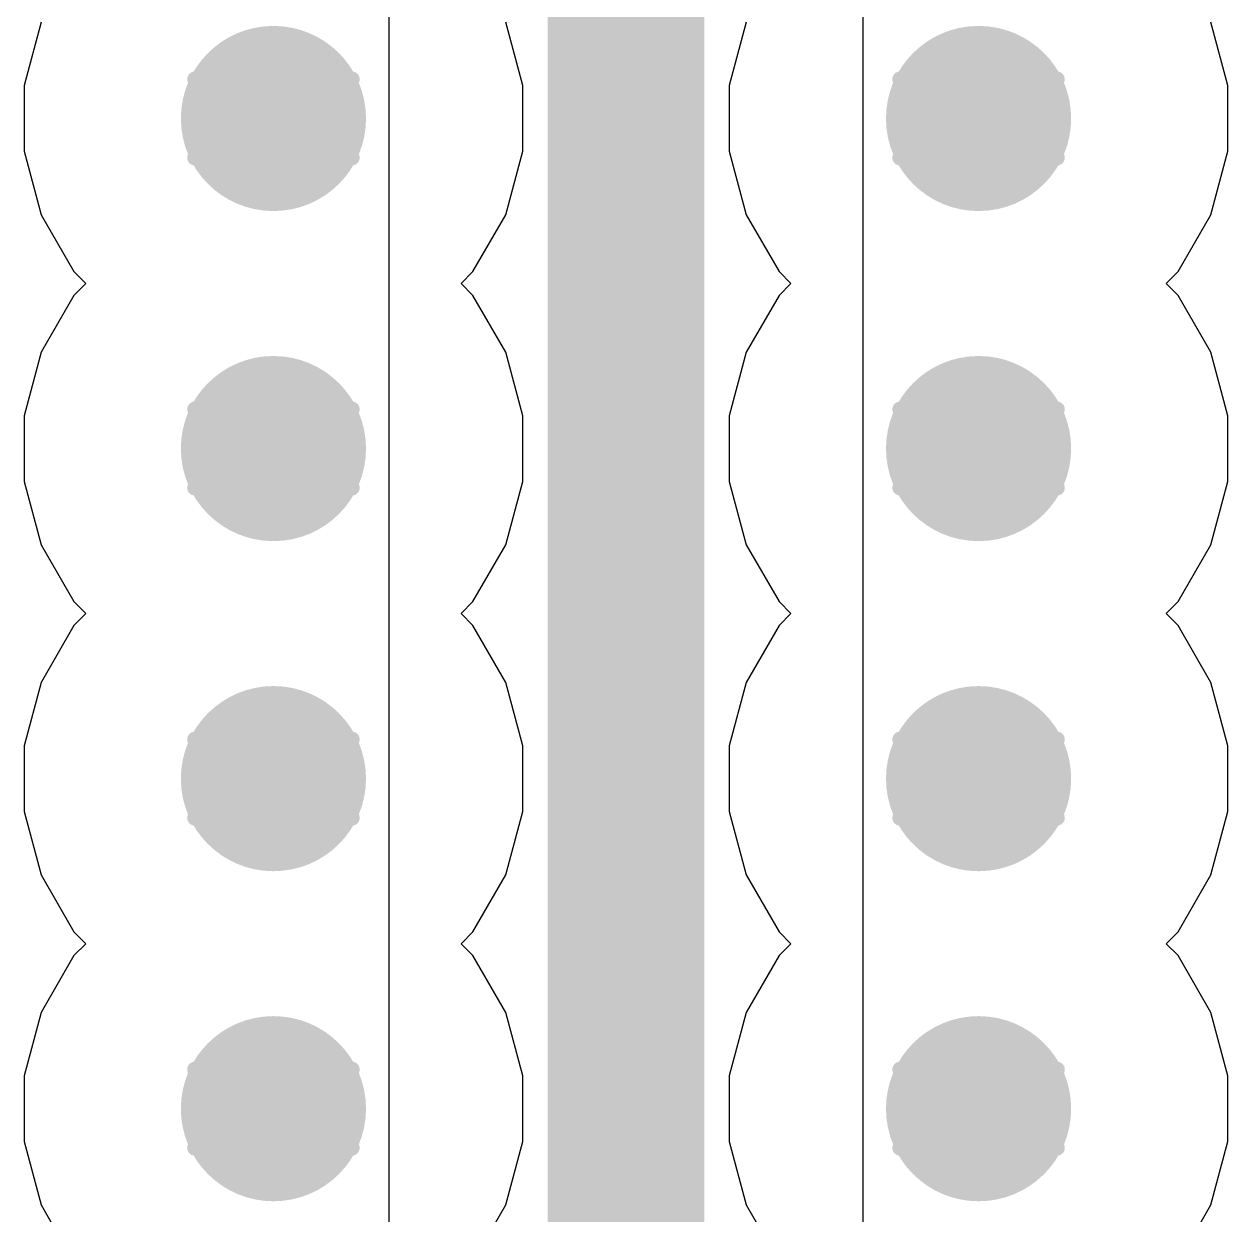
# Model space of a CAD drawing. Header units: inches. Extents: x -3 to 5437, y -3 to 5435.
# Drawn here: x 42.776 to 46.676, y 97.975 to 101.834 of the extents above; entities that cross this region are included whole.
import ezdxf

# ---------------------------------------------------------------- set-up
doc = ezdxf.new("R2010")
doc.units = ezdxf.units.IN
for name, color, linetype in [('Bottom Layer', 5, 'Continuous'), ('Drill Drawing', 1, 'Continuous'), ('GND', 16, 'Continuous'), ('PWR', 76, 'Continuous'), ('Top Layer', 1, 'Continuous'), ('Via Holes', 16, 'Continuous')]:
    doc.layers.add(name, color=color, linetype=linetype)

msp = doc.modelspace()

# ---------------------------------------------------------------- hatches: boundary and pattern name
at = {"layer": 'Bottom Layer'}
h = msp.add_hatch(color=5, dxfattribs=at)
edge = h.paths.add_edge_path()
edge.add_arc((43.5836, 101.5278), 0.3, 0, 360)
h = msp.add_hatch(color=5, dxfattribs=at)
edge = h.paths.add_edge_path()
edge.add_arc((45.8685, 101.5278), 0.3, 0, 360)
h = msp.add_hatch(color=5, dxfattribs=at)
edge = h.paths.add_edge_path()
edge.add_arc((43.5836, 100.4581), 0.3, 0, 360)
h = msp.add_hatch(color=5, dxfattribs=at)
edge = h.paths.add_edge_path()
edge.add_arc((45.8685, 100.4581), 0.3, 0, 360)
h = msp.add_hatch(color=5, dxfattribs=at)
edge = h.paths.add_edge_path()
edge.add_arc((43.5836, 99.3884), 0.3, 0, 360)
h = msp.add_hatch(color=5, dxfattribs=at)
edge = h.paths.add_edge_path()
edge.add_arc((45.8685, 99.3884), 0.3, 0, 360)
h = msp.add_hatch(color=5, dxfattribs=at)
edge = h.paths.add_edge_path()
edge.add_arc((43.5836, 98.3188), 0.3, 0, 360)
h = msp.add_hatch(color=5, dxfattribs=at)
edge = h.paths.add_edge_path()
edge.add_arc((45.8685, 98.3188), 0.3, 0, 360)
at = {"layer": 'GND'}
h = msp.add_hatch(color=16, dxfattribs=at)
edge = h.paths.add_edge_path()
edge.add_arc((43.5836, 101.5278), 0.3, 0, 360)
h = msp.add_hatch(color=16, dxfattribs=at)
edge = h.paths.add_edge_path()
edge.add_arc((45.8685, 101.5278), 0.3, 0, 360)
h = msp.add_hatch(color=16, dxfattribs=at)
edge = h.paths.add_edge_path()
edge.add_arc((43.5836, 100.4581), 0.3, 0, 360)
h = msp.add_hatch(color=16, dxfattribs=at)
edge = h.paths.add_edge_path()
edge.add_arc((45.8685, 100.4581), 0.3, 0, 360)
h = msp.add_hatch(color=16, dxfattribs=at)
edge = h.paths.add_edge_path()
edge.add_arc((43.5836, 99.3884), 0.3, 0, 360)
h = msp.add_hatch(color=16, dxfattribs=at)
edge = h.paths.add_edge_path()
edge.add_arc((45.8685, 99.3884), 0.3, 0, 360)
h = msp.add_hatch(color=16, dxfattribs=at)
edge = h.paths.add_edge_path()
edge.add_arc((43.5836, 98.3188), 0.3, 0, 360)
h = msp.add_hatch(color=16, dxfattribs=at)
edge = h.paths.add_edge_path()
edge.add_arc((45.8685, 98.3188), 0.3, 0, 360)
at = {"layer": 'PWR'}
h = msp.add_hatch(color=76, dxfattribs=at)
edge = h.paths.add_edge_path()
edge.add_arc((43.5836, 101.5278), 0.3, 0, 360)
h = msp.add_hatch(color=76, dxfattribs=at)
edge = h.paths.add_edge_path()
edge.add_arc((45.8685, 101.5278), 0.3, 0, 360)
h = msp.add_hatch(color=76, dxfattribs=at)
edge = h.paths.add_edge_path()
edge.add_arc((43.5836, 100.4581), 0.3, 0, 360)
h = msp.add_hatch(color=76, dxfattribs=at)
edge = h.paths.add_edge_path()
edge.add_arc((45.8685, 100.4581), 0.3, 0, 360)
h = msp.add_hatch(color=76, dxfattribs=at)
edge = h.paths.add_edge_path()
edge.add_arc((43.5836, 99.3884), 0.3, 0, 360)
h = msp.add_hatch(color=76, dxfattribs=at)
edge = h.paths.add_edge_path()
edge.add_arc((45.8685, 99.3884), 0.3, 0, 360)
h = msp.add_hatch(color=76, dxfattribs=at)
edge = h.paths.add_edge_path()
edge.add_arc((43.5836, 98.3188), 0.3, 0, 360)
h = msp.add_hatch(color=76, dxfattribs=at)
edge = h.paths.add_edge_path()
edge.add_arc((45.8685, 98.3188), 0.3, 0, 360)
at = {"layer": 'Top Layer'}
h = msp.add_hatch(color=1, dxfattribs=at)
edge = h.paths.add_edge_path()
edge.add_arc((43.5836, 101.5278), 0.3, 0, 360)
h = msp.add_hatch(color=1, dxfattribs=at)
edge = h.paths.add_edge_path()
edge.add_arc((45.8685, 101.5278), 0.3, 0, 360)
h = msp.add_hatch(color=1, dxfattribs=at)
edge = h.paths.add_edge_path()
edge.add_arc((43.5836, 100.4581), 0.3, 0, 360)
h = msp.add_hatch(color=1, dxfattribs=at)
edge = h.paths.add_edge_path()
edge.add_arc((45.8685, 100.4581), 0.3, 0, 360)
h = msp.add_hatch(color=1, dxfattribs=at)
edge = h.paths.add_edge_path()
edge.add_arc((43.5836, 99.3884), 0.3, 0, 360)
h = msp.add_hatch(color=1, dxfattribs=at)
edge = h.paths.add_edge_path()
edge.add_arc((45.8685, 99.3884), 0.3, 0, 360)
h = msp.add_hatch(color=1, dxfattribs=at)
edge = h.paths.add_edge_path()
edge.add_arc((43.5836, 98.3188), 0.3, 0, 360)
h = msp.add_hatch(color=1, dxfattribs=at)
edge = h.paths.add_edge_path()
edge.add_arc((45.8685, 98.3188), 0.3, 0, 360)
at = {"layer": 'Via Holes'}
h = msp.add_hatch(color=7, dxfattribs=at)
edge = h.paths.add_edge_path()
edge.add_arc((43.5836, 101.5278), 0.15, 0, 360)
h = msp.add_hatch(color=7, dxfattribs=at)
edge = h.paths.add_edge_path()
edge.add_arc((45.8685, 101.5278), 0.15, 0, 360)
h = msp.add_hatch(color=7, dxfattribs=at)
edge = h.paths.add_edge_path()
edge.add_arc((43.5836, 100.4581), 0.15, 0, 360)
h = msp.add_hatch(color=7, dxfattribs=at)
edge = h.paths.add_edge_path()
edge.add_arc((45.8685, 100.4581), 0.15, 0, 360)
h = msp.add_hatch(color=7, dxfattribs=at)
edge = h.paths.add_edge_path()
edge.add_arc((43.5836, 99.3884), 0.15, 0, 360)
h = msp.add_hatch(color=7, dxfattribs=at)
edge = h.paths.add_edge_path()
edge.add_arc((45.8685, 99.3884), 0.15, 0, 360)
h = msp.add_hatch(color=7, dxfattribs=at)
edge = h.paths.add_edge_path()
edge.add_arc((43.5836, 98.3188), 0.15, 0, 360)
h = msp.add_hatch(color=7, dxfattribs=at)
edge = h.paths.add_edge_path()
edge.add_arc((45.8685, 98.3188), 0.15, 0, 360)

# ---------------------------------------------------------------- linework, layer by layer
at = {"layer": 'Drill Drawing'}
for points in [[(43.4566, 101.6548, 0.0508, 0.0508, 0), (43.5836, 101.7818, 0.0508, 0.0508, 0)], [(43.5836, 101.7818, 0.0508, 0.0508, 0), (43.7106, 101.6548, 0.0508, 0.0508, 0)], [(45.7415, 101.6548, 0.0508, 0.0508, 0), (45.8685, 101.7818, 0.0508, 0.0508, 0)], [(45.8685, 101.7818, 0.0508, 0.0508, 0), (45.9955, 101.6548, 0.0508, 0.0508, 0)], [(43.3296, 101.6548, 0.0508, 0.0508, 0), (43.4566, 101.5278, 0.0508, 0.0508, 0)], [(43.3296, 101.6548, 0.0508, 0.0508, 0), (43.4566, 101.6548, 0.0508, 0.0508, 0)], [(43.7106, 101.6548, 0.0508, 0.0508, 0), (43.8376, 101.6548, 0.0508, 0.0508, 0)], [(43.7106, 101.5278, 0.0508, 0.0508, 0), (43.8376, 101.6548, 0.0508, 0.0508, 0)], [(45.6145, 101.6548, 0.0508, 0.0508, 0), (45.7415, 101.5278, 0.0508, 0.0508, 0)], [(45.6145, 101.6548, 0.0508, 0.0508, 0), (45.7415, 101.6548, 0.0508, 0.0508, 0)], [(45.9955, 101.6548, 0.0508, 0.0508, 0), (46.1225, 101.6548, 0.0508, 0.0508, 0)], [(45.9955, 101.5278, 0.0508, 0.0508, 0), (46.1225, 101.6548, 0.0508, 0.0508, 0)], [(43.3296, 101.4008, 0.0508, 0.0508, 0), (43.4566, 101.5278, 0.0508, 0.0508, 0)], [(43.7106, 101.5278, 0.0508, 0.0508, 0), (43.8376, 101.4008, 0.0508, 0.0508, 0)], [(45.6145, 101.4008, 0.0508, 0.0508, 0), (45.7415, 101.5278, 0.0508, 0.0508, 0)], [(45.9955, 101.5278, 0.0508, 0.0508, 0), (46.1225, 101.4008, 0.0508, 0.0508, 0)], [(43.3296, 101.4008, 0.0508, 0.0508, 0), (43.4566, 101.4008, 0.0508, 0.0508, 0)], [(43.4566, 101.4008, 0.0508, 0.0508, 0), (43.5836, 101.2738, 0.0508, 0.0508, 0)], [(43.5836, 101.2738, 0.0508, 0.0508, 0), (43.7106, 101.4008, 0.0508, 0.0508, 0)], [(43.7106, 101.4008, 0.0508, 0.0508, 0), (43.8376, 101.4008, 0.0508, 0.0508, 0)], [(45.6145, 101.4008, 0.0508, 0.0508, 0), (45.7415, 101.4008, 0.0508, 0.0508, 0)], [(45.7415, 101.4008, 0.0508, 0.0508, 0), (45.8685, 101.2738, 0.0508, 0.0508, 0)], [(45.8685, 101.2738, 0.0508, 0.0508, 0), (45.9955, 101.4008, 0.0508, 0.0508, 0)], [(45.9955, 101.4008, 0.0508, 0.0508, 0), (46.1225, 101.4008, 0.0508, 0.0508, 0)], [(43.4566, 100.5851, 0.0508, 0.0508, 0), (43.5836, 100.7121, 0.0508, 0.0508, 0)], [(43.5836, 100.7121, 0.0508, 0.0508, 0), (43.7106, 100.5851, 0.0508, 0.0508, 0)], [(45.7415, 100.5851, 0.0508, 0.0508, 0), (45.8685, 100.7121, 0.0508, 0.0508, 0)], [(45.8685, 100.7121, 0.0508, 0.0508, 0), (45.9955, 100.5851, 0.0508, 0.0508, 0)], [(43.3296, 100.5851, 0.0508, 0.0508, 0), (43.4566, 100.4581, 0.0508, 0.0508, 0)], [(43.3296, 100.5851, 0.0508, 0.0508, 0), (43.4566, 100.5851, 0.0508, 0.0508, 0)], [(43.7106, 100.5851, 0.0508, 0.0508, 0), (43.8376, 100.5851, 0.0508, 0.0508, 0)], [(43.7106, 100.4581, 0.0508, 0.0508, 0), (43.8376, 100.5851, 0.0508, 0.0508, 0)], [(45.6145, 100.5851, 0.0508, 0.0508, 0), (45.7415, 100.4581, 0.0508, 0.0508, 0)], [(45.6145, 100.5851, 0.0508, 0.0508, 0), (45.7415, 100.5851, 0.0508, 0.0508, 0)], [(45.9955, 100.5851, 0.0508, 0.0508, 0), (46.1225, 100.5851, 0.0508, 0.0508, 0)], [(45.9955, 100.4581, 0.0508, 0.0508, 0), (46.1225, 100.5851, 0.0508, 0.0508, 0)], [(43.3296, 100.3311, 0.0508, 0.0508, 0), (43.4566, 100.4581, 0.0508, 0.0508, 0)], [(43.7106, 100.4581, 0.0508, 0.0508, 0), (43.8376, 100.3311, 0.0508, 0.0508, 0)], [(45.6145, 100.3311, 0.0508, 0.0508, 0), (45.7415, 100.4581, 0.0508, 0.0508, 0)], [(45.9955, 100.4581, 0.0508, 0.0508, 0), (46.1225, 100.3311, 0.0508, 0.0508, 0)], [(43.3296, 100.3311, 0.0508, 0.0508, 0), (43.4566, 100.3311, 0.0508, 0.0508, 0)], [(43.4566, 100.3311, 0.0508, 0.0508, 0), (43.5836, 100.2041, 0.0508, 0.0508, 0)], [(43.5836, 100.2041, 0.0508, 0.0508, 0), (43.7106, 100.3311, 0.0508, 0.0508, 0)], [(43.7106, 100.3311, 0.0508, 0.0508, 0), (43.8376, 100.3311, 0.0508, 0.0508, 0)], [(45.6145, 100.3311, 0.0508, 0.0508, 0), (45.7415, 100.3311, 0.0508, 0.0508, 0)], [(45.7415, 100.3311, 0.0508, 0.0508, 0), (45.8685, 100.2041, 0.0508, 0.0508, 0)], [(45.8685, 100.2041, 0.0508, 0.0508, 0), (45.9955, 100.3311, 0.0508, 0.0508, 0)], [(45.9955, 100.3311, 0.0508, 0.0508, 0), (46.1225, 100.3311, 0.0508, 0.0508, 0)], [(43.4566, 99.5154, 0.0508, 0.0508, 0), (43.5836, 99.6424, 0.0508, 0.0508, 0)], [(43.5836, 99.6424, 0.0508, 0.0508, 0), (43.7106, 99.5154, 0.0508, 0.0508, 0)], [(45.7415, 99.5154, 0.0508, 0.0508, 0), (45.8685, 99.6424, 0.0508, 0.0508, 0)], [(45.8685, 99.6424, 0.0508, 0.0508, 0), (45.9955, 99.5154, 0.0508, 0.0508, 0)], [(43.3296, 99.5154, 0.0508, 0.0508, 0), (43.4566, 99.3884, 0.0508, 0.0508, 0)], [(43.3296, 99.5154, 0.0508, 0.0508, 0), (43.4566, 99.5154, 0.0508, 0.0508, 0)], [(43.7106, 99.5154, 0.0508, 0.0508, 0), (43.8376, 99.5154, 0.0508, 0.0508, 0)], [(43.7106, 99.3884, 0.0508, 0.0508, 0), (43.8376, 99.5154, 0.0508, 0.0508, 0)], [(45.6145, 99.5154, 0.0508, 0.0508, 0), (45.7415, 99.3884, 0.0508, 0.0508, 0)], [(45.6145, 99.5154, 0.0508, 0.0508, 0), (45.7415, 99.5154, 0.0508, 0.0508, 0)], [(45.9955, 99.5154, 0.0508, 0.0508, 0), (46.1225, 99.5154, 0.0508, 0.0508, 0)], [(45.9955, 99.3884, 0.0508, 0.0508, 0), (46.1225, 99.5154, 0.0508, 0.0508, 0)], [(43.3296, 99.2614, 0.0508, 0.0508, 0), (43.4566, 99.3884, 0.0508, 0.0508, 0)], [(43.7106, 99.3884, 0.0508, 0.0508, 0), (43.8376, 99.2614, 0.0508, 0.0508, 0)], [(45.6145, 99.2614, 0.0508, 0.0508, 0), (45.7415, 99.3884, 0.0508, 0.0508, 0)], [(45.9955, 99.3884, 0.0508, 0.0508, 0), (46.1225, 99.2614, 0.0508, 0.0508, 0)], [(43.3296, 99.2614, 0.0508, 0.0508, 0), (43.4566, 99.2614, 0.0508, 0.0508, 0)], [(43.4566, 99.2614, 0.0508, 0.0508, 0), (43.5836, 99.1344, 0.0508, 0.0508, 0)], [(43.5836, 99.1344, 0.0508, 0.0508, 0), (43.7106, 99.2614, 0.0508, 0.0508, 0)], [(43.7106, 99.2614, 0.0508, 0.0508, 0), (43.8376, 99.2614, 0.0508, 0.0508, 0)], [(45.6145, 99.2614, 0.0508, 0.0508, 0), (45.7415, 99.2614, 0.0508, 0.0508, 0)], [(45.7415, 99.2614, 0.0508, 0.0508, 0), (45.8685, 99.1344, 0.0508, 0.0508, 0)], [(45.8685, 99.1344, 0.0508, 0.0508, 0), (45.9955, 99.2614, 0.0508, 0.0508, 0)], [(45.9955, 99.2614, 0.0508, 0.0508, 0), (46.1225, 99.2614, 0.0508, 0.0508, 0)], [(43.4566, 98.4458, 0.0508, 0.0508, 0), (43.5836, 98.5728, 0.0508, 0.0508, 0)], [(43.5836, 98.5728, 0.0508, 0.0508, 0), (43.7106, 98.4458, 0.0508, 0.0508, 0)], [(45.7415, 98.4458, 0.0508, 0.0508, 0), (45.8685, 98.5728, 0.0508, 0.0508, 0)], [(45.8685, 98.5728, 0.0508, 0.0508, 0), (45.9955, 98.4458, 0.0508, 0.0508, 0)], [(43.3296, 98.4458, 0.0508, 0.0508, 0), (43.4566, 98.3188, 0.0508, 0.0508, 0)], [(43.3296, 98.4458, 0.0508, 0.0508, 0), (43.4566, 98.4458, 0.0508, 0.0508, 0)], [(43.7106, 98.4458, 0.0508, 0.0508, 0), (43.8376, 98.4458, 0.0508, 0.0508, 0)], [(43.7106, 98.3188, 0.0508, 0.0508, 0), (43.8376, 98.4458, 0.0508, 0.0508, 0)], [(45.6145, 98.4458, 0.0508, 0.0508, 0), (45.7415, 98.3188, 0.0508, 0.0508, 0)], [(45.6145, 98.4458, 0.0508, 0.0508, 0), (45.7415, 98.4458, 0.0508, 0.0508, 0)], [(45.9955, 98.4458, 0.0508, 0.0508, 0), (46.1225, 98.4458, 0.0508, 0.0508, 0)], [(45.9955, 98.3188, 0.0508, 0.0508, 0), (46.1225, 98.4458, 0.0508, 0.0508, 0)], [(43.3296, 98.1918, 0.0508, 0.0508, 0), (43.4566, 98.3188, 0.0508, 0.0508, 0)], [(43.7106, 98.3188, 0.0508, 0.0508, 0), (43.8376, 98.1918, 0.0508, 0.0508, 0)], [(45.6145, 98.1918, 0.0508, 0.0508, 0), (45.7415, 98.3188, 0.0508, 0.0508, 0)], [(45.9955, 98.3188, 0.0508, 0.0508, 0), (46.1225, 98.1918, 0.0508, 0.0508, 0)], [(43.3296, 98.1918, 0.0508, 0.0508, 0), (43.4566, 98.1918, 0.0508, 0.0508, 0)], [(43.4566, 98.1918, 0.0508, 0.0508, 0), (43.5836, 98.0648, 0.0508, 0.0508, 0)], [(43.5836, 98.0648, 0.0508, 0.0508, 0), (43.7106, 98.1918, 0.0508, 0.0508, 0)], [(43.7106, 98.1918, 0.0508, 0.0508, 0), (43.8376, 98.1918, 0.0508, 0.0508, 0)], [(45.6145, 98.1918, 0.0508, 0.0508, 0), (45.7415, 98.1918, 0.0508, 0.0508, 0)], [(45.7415, 98.1918, 0.0508, 0.0508, 0), (45.8685, 98.0648, 0.0508, 0.0508, 0)], [(45.8685, 98.0648, 0.0508, 0.0508, 0), (45.9955, 98.1918, 0.0508, 0.0508, 0)], [(45.9955, 98.1918, 0.0508, 0.0508, 0), (46.1225, 98.1918, 0.0508, 0.0508, 0)]]:
    msp.add_lwpolyline(points, format="xyseb", dxfattribs=at)
for points in [[(43.5709, 101.7818, 0.0254, 0.0254, 1), (43.5963, 101.7818, 0.0254, 0.0254, 1)], [(43.5709, 101.7818, 0.0254, 0.0254, 1), (43.5963, 101.7818, 0.0254, 0.0254, 1)], [(45.8558, 101.7818, 0.0254, 0.0254, 1), (45.8812, 101.7818, 0.0254, 0.0254, 1)], [(45.8558, 101.7818, 0.0254, 0.0254, 1), (45.8812, 101.7818, 0.0254, 0.0254, 1)], [(43.3169, 101.6548, 0.0254, 0.0254, 1), (43.3423, 101.6548, 0.0254, 0.0254, 1)], [(43.3169, 101.6548, 0.0254, 0.0254, 1), (43.3423, 101.6548, 0.0254, 0.0254, 1)], [(43.4439, 101.6548, 0.0254, 0.0254, 1), (43.4693, 101.6548, 0.0254, 0.0254, 1)], [(43.4439, 101.6548, 0.0254, 0.0254, 1), (43.4693, 101.6548, 0.0254, 0.0254, 1)], [(43.6979, 101.6548, 0.0254, 0.0254, 1), (43.7233, 101.6548, 0.0254, 0.0254, 1)], [(43.6979, 101.6548, 0.0254, 0.0254, 1), (43.7233, 101.6548, 0.0254, 0.0254, 1)], [(43.8249, 101.6548, 0.0254, 0.0254, 1), (43.8503, 101.6548, 0.0254, 0.0254, 1)], [(43.8249, 101.6548, 0.0254, 0.0254, 1), (43.8503, 101.6548, 0.0254, 0.0254, 1)], [(45.6018, 101.6548, 0.0254, 0.0254, 1), (45.6272, 101.6548, 0.0254, 0.0254, 1)], [(45.6018, 101.6548, 0.0254, 0.0254, 1), (45.6272, 101.6548, 0.0254, 0.0254, 1)], [(45.7288, 101.6548, 0.0254, 0.0254, 1), (45.7542, 101.6548, 0.0254, 0.0254, 1)], [(45.7288, 101.6548, 0.0254, 0.0254, 1), (45.7542, 101.6548, 0.0254, 0.0254, 1)], [(45.9828, 101.6548, 0.0254, 0.0254, 1), (46.0082, 101.6548, 0.0254, 0.0254, 1)], [(45.9828, 101.6548, 0.0254, 0.0254, 1), (46.0082, 101.6548, 0.0254, 0.0254, 1)], [(46.1098, 101.6548, 0.0254, 0.0254, 1), (46.1352, 101.6548, 0.0254, 0.0254, 1)], [(46.1098, 101.6548, 0.0254, 0.0254, 1), (46.1352, 101.6548, 0.0254, 0.0254, 1)], [(43.4439, 101.5278, 0.0254, 0.0254, 1), (43.4693, 101.5278, 0.0254, 0.0254, 1)], [(43.4439, 101.5278, 0.0254, 0.0254, 1), (43.4693, 101.5278, 0.0254, 0.0254, 1)], [(43.6979, 101.5278, 0.0254, 0.0254, 1), (43.7233, 101.5278, 0.0254, 0.0254, 1)], [(43.6979, 101.5278, 0.0254, 0.0254, 1), (43.7233, 101.5278, 0.0254, 0.0254, 1)], [(45.7288, 101.5278, 0.0254, 0.0254, 1), (45.7542, 101.5278, 0.0254, 0.0254, 1)], [(45.7288, 101.5278, 0.0254, 0.0254, 1), (45.7542, 101.5278, 0.0254, 0.0254, 1)], [(45.9828, 101.5278, 0.0254, 0.0254, 1), (46.0082, 101.5278, 0.0254, 0.0254, 1)], [(45.9828, 101.5278, 0.0254, 0.0254, 1), (46.0082, 101.5278, 0.0254, 0.0254, 1)], [(43.3169, 101.4008, 0.0254, 0.0254, 1), (43.3423, 101.4008, 0.0254, 0.0254, 1)], [(43.3169, 101.4008, 0.0254, 0.0254, 1), (43.3423, 101.4008, 0.0254, 0.0254, 1)], [(43.4439, 101.4008, 0.0254, 0.0254, 1), (43.4693, 101.4008, 0.0254, 0.0254, 1)], [(43.4439, 101.4008, 0.0254, 0.0254, 1), (43.4693, 101.4008, 0.0254, 0.0254, 1)], [(43.6979, 101.4008, 0.0254, 0.0254, 1), (43.7233, 101.4008, 0.0254, 0.0254, 1)], [(43.6979, 101.4008, 0.0254, 0.0254, 1), (43.7233, 101.4008, 0.0254, 0.0254, 1)], [(43.8249, 101.4008, 0.0254, 0.0254, 1), (43.8503, 101.4008, 0.0254, 0.0254, 1)], [(43.8249, 101.4008, 0.0254, 0.0254, 1), (43.8503, 101.4008, 0.0254, 0.0254, 1)], [(45.6018, 101.4008, 0.0254, 0.0254, 1), (45.6272, 101.4008, 0.0254, 0.0254, 1)], [(45.6018, 101.4008, 0.0254, 0.0254, 1), (45.6272, 101.4008, 0.0254, 0.0254, 1)], [(45.7288, 101.4008, 0.0254, 0.0254, 1), (45.7542, 101.4008, 0.0254, 0.0254, 1)], [(45.7288, 101.4008, 0.0254, 0.0254, 1), (45.7542, 101.4008, 0.0254, 0.0254, 1)], [(45.9828, 101.4008, 0.0254, 0.0254, 1), (46.0082, 101.4008, 0.0254, 0.0254, 1)], [(45.9828, 101.4008, 0.0254, 0.0254, 1), (46.0082, 101.4008, 0.0254, 0.0254, 1)], [(46.1098, 101.4008, 0.0254, 0.0254, 1), (46.1352, 101.4008, 0.0254, 0.0254, 1)], [(46.1098, 101.4008, 0.0254, 0.0254, 1), (46.1352, 101.4008, 0.0254, 0.0254, 1)], [(43.5709, 101.2738, 0.0254, 0.0254, 1), (43.5963, 101.2738, 0.0254, 0.0254, 1)], [(43.5709, 101.2738, 0.0254, 0.0254, 1), (43.5963, 101.2738, 0.0254, 0.0254, 1)], [(45.8558, 101.2738, 0.0254, 0.0254, 1), (45.8812, 101.2738, 0.0254, 0.0254, 1)], [(45.8558, 101.2738, 0.0254, 0.0254, 1), (45.8812, 101.2738, 0.0254, 0.0254, 1)], [(43.5709, 100.7121, 0.0254, 0.0254, 1), (43.5963, 100.7121, 0.0254, 0.0254, 1)], [(43.5709, 100.7121, 0.0254, 0.0254, 1), (43.5963, 100.7121, 0.0254, 0.0254, 1)], [(45.8558, 100.7121, 0.0254, 0.0254, 1), (45.8812, 100.7121, 0.0254, 0.0254, 1)], [(45.8558, 100.7121, 0.0254, 0.0254, 1), (45.8812, 100.7121, 0.0254, 0.0254, 1)], [(43.3169, 100.5851, 0.0254, 0.0254, 1), (43.3423, 100.5851, 0.0254, 0.0254, 1)], [(43.3169, 100.5851, 0.0254, 0.0254, 1), (43.3423, 100.5851, 0.0254, 0.0254, 1)], [(43.4439, 100.5851, 0.0254, 0.0254, 1), (43.4693, 100.5851, 0.0254, 0.0254, 1)], [(43.4439, 100.5851, 0.0254, 0.0254, 1), (43.4693, 100.5851, 0.0254, 0.0254, 1)], [(43.6979, 100.5851, 0.0254, 0.0254, 1), (43.7233, 100.5851, 0.0254, 0.0254, 1)], [(43.6979, 100.5851, 0.0254, 0.0254, 1), (43.7233, 100.5851, 0.0254, 0.0254, 1)], [(43.8249, 100.5851, 0.0254, 0.0254, 1), (43.8503, 100.5851, 0.0254, 0.0254, 1)], [(43.8249, 100.5851, 0.0254, 0.0254, 1), (43.8503, 100.5851, 0.0254, 0.0254, 1)], [(45.6018, 100.5851, 0.0254, 0.0254, 1), (45.6272, 100.5851, 0.0254, 0.0254, 1)], [(45.6018, 100.5851, 0.0254, 0.0254, 1), (45.6272, 100.5851, 0.0254, 0.0254, 1)], [(45.7288, 100.5851, 0.0254, 0.0254, 1), (45.7542, 100.5851, 0.0254, 0.0254, 1)], [(45.7288, 100.5851, 0.0254, 0.0254, 1), (45.7542, 100.5851, 0.0254, 0.0254, 1)], [(45.9828, 100.5851, 0.0254, 0.0254, 1), (46.0082, 100.5851, 0.0254, 0.0254, 1)], [(45.9828, 100.5851, 0.0254, 0.0254, 1), (46.0082, 100.5851, 0.0254, 0.0254, 1)], [(46.1098, 100.5851, 0.0254, 0.0254, 1), (46.1352, 100.5851, 0.0254, 0.0254, 1)], [(46.1098, 100.5851, 0.0254, 0.0254, 1), (46.1352, 100.5851, 0.0254, 0.0254, 1)], [(43.4439, 100.4581, 0.0254, 0.0254, 1), (43.4693, 100.4581, 0.0254, 0.0254, 1)], [(43.4439, 100.4581, 0.0254, 0.0254, 1), (43.4693, 100.4581, 0.0254, 0.0254, 1)], [(43.6979, 100.4581, 0.0254, 0.0254, 1), (43.7233, 100.4581, 0.0254, 0.0254, 1)], [(43.6979, 100.4581, 0.0254, 0.0254, 1), (43.7233, 100.4581, 0.0254, 0.0254, 1)], [(45.7288, 100.4581, 0.0254, 0.0254, 1), (45.7542, 100.4581, 0.0254, 0.0254, 1)], [(45.7288, 100.4581, 0.0254, 0.0254, 1), (45.7542, 100.4581, 0.0254, 0.0254, 1)], [(45.9828, 100.4581, 0.0254, 0.0254, 1), (46.0082, 100.4581, 0.0254, 0.0254, 1)], [(45.9828, 100.4581, 0.0254, 0.0254, 1), (46.0082, 100.4581, 0.0254, 0.0254, 1)], [(43.3169, 100.3311, 0.0254, 0.0254, 1), (43.3423, 100.3311, 0.0254, 0.0254, 1)], [(43.3169, 100.3311, 0.0254, 0.0254, 1), (43.3423, 100.3311, 0.0254, 0.0254, 1)], [(43.4439, 100.3311, 0.0254, 0.0254, 1), (43.4693, 100.3311, 0.0254, 0.0254, 1)], [(43.4439, 100.3311, 0.0254, 0.0254, 1), (43.4693, 100.3311, 0.0254, 0.0254, 1)], [(43.6979, 100.3311, 0.0254, 0.0254, 1), (43.7233, 100.3311, 0.0254, 0.0254, 1)], [(43.6979, 100.3311, 0.0254, 0.0254, 1), (43.7233, 100.3311, 0.0254, 0.0254, 1)], [(43.8249, 100.3311, 0.0254, 0.0254, 1), (43.8503, 100.3311, 0.0254, 0.0254, 1)], [(43.8249, 100.3311, 0.0254, 0.0254, 1), (43.8503, 100.3311, 0.0254, 0.0254, 1)], [(45.6018, 100.3311, 0.0254, 0.0254, 1), (45.6272, 100.3311, 0.0254, 0.0254, 1)], [(45.6018, 100.3311, 0.0254, 0.0254, 1), (45.6272, 100.3311, 0.0254, 0.0254, 1)], [(45.7288, 100.3311, 0.0254, 0.0254, 1), (45.7542, 100.3311, 0.0254, 0.0254, 1)], [(45.7288, 100.3311, 0.0254, 0.0254, 1), (45.7542, 100.3311, 0.0254, 0.0254, 1)], [(45.9828, 100.3311, 0.0254, 0.0254, 1), (46.0082, 100.3311, 0.0254, 0.0254, 1)], [(45.9828, 100.3311, 0.0254, 0.0254, 1), (46.0082, 100.3311, 0.0254, 0.0254, 1)], [(46.1098, 100.3311, 0.0254, 0.0254, 1), (46.1352, 100.3311, 0.0254, 0.0254, 1)], [(46.1098, 100.3311, 0.0254, 0.0254, 1), (46.1352, 100.3311, 0.0254, 0.0254, 1)], [(43.5709, 100.2041, 0.0254, 0.0254, 1), (43.5963, 100.2041, 0.0254, 0.0254, 1)], [(43.5709, 100.2041, 0.0254, 0.0254, 1), (43.5963, 100.2041, 0.0254, 0.0254, 1)], [(45.8558, 100.2041, 0.0254, 0.0254, 1), (45.8812, 100.2041, 0.0254, 0.0254, 1)], [(45.8558, 100.2041, 0.0254, 0.0254, 1), (45.8812, 100.2041, 0.0254, 0.0254, 1)], [(43.5709, 99.6424, 0.0254, 0.0254, 1), (43.5963, 99.6424, 0.0254, 0.0254, 1)], [(43.5709, 99.6424, 0.0254, 0.0254, 1), (43.5963, 99.6424, 0.0254, 0.0254, 1)], [(45.8558, 99.6424, 0.0254, 0.0254, 1), (45.8812, 99.6424, 0.0254, 0.0254, 1)], [(45.8558, 99.6424, 0.0254, 0.0254, 1), (45.8812, 99.6424, 0.0254, 0.0254, 1)], [(43.3169, 99.5154, 0.0254, 0.0254, 1), (43.3423, 99.5154, 0.0254, 0.0254, 1)], [(43.3169, 99.5154, 0.0254, 0.0254, 1), (43.3423, 99.5154, 0.0254, 0.0254, 1)], [(43.4439, 99.5154, 0.0254, 0.0254, 1), (43.4693, 99.5154, 0.0254, 0.0254, 1)], [(43.4439, 99.5154, 0.0254, 0.0254, 1), (43.4693, 99.5154, 0.0254, 0.0254, 1)], [(43.6979, 99.5154, 0.0254, 0.0254, 1), (43.7233, 99.5154, 0.0254, 0.0254, 1)], [(43.6979, 99.5154, 0.0254, 0.0254, 1), (43.7233, 99.5154, 0.0254, 0.0254, 1)], [(43.8249, 99.5154, 0.0254, 0.0254, 1), (43.8503, 99.5154, 0.0254, 0.0254, 1)], [(43.8249, 99.5154, 0.0254, 0.0254, 1), (43.8503, 99.5154, 0.0254, 0.0254, 1)], [(45.6018, 99.5154, 0.0254, 0.0254, 1), (45.6272, 99.5154, 0.0254, 0.0254, 1)], [(45.6018, 99.5154, 0.0254, 0.0254, 1), (45.6272, 99.5154, 0.0254, 0.0254, 1)], [(45.7288, 99.5154, 0.0254, 0.0254, 1), (45.7542, 99.5154, 0.0254, 0.0254, 1)], [(45.7288, 99.5154, 0.0254, 0.0254, 1), (45.7542, 99.5154, 0.0254, 0.0254, 1)], [(45.9828, 99.5154, 0.0254, 0.0254, 1), (46.0082, 99.5154, 0.0254, 0.0254, 1)], [(45.9828, 99.5154, 0.0254, 0.0254, 1), (46.0082, 99.5154, 0.0254, 0.0254, 1)], [(46.1098, 99.5154, 0.0254, 0.0254, 1), (46.1352, 99.5154, 0.0254, 0.0254, 1)], [(46.1098, 99.5154, 0.0254, 0.0254, 1), (46.1352, 99.5154, 0.0254, 0.0254, 1)], [(43.4439, 99.3884, 0.0254, 0.0254, 1), (43.4693, 99.3884, 0.0254, 0.0254, 1)], [(43.4439, 99.3884, 0.0254, 0.0254, 1), (43.4693, 99.3884, 0.0254, 0.0254, 1)], [(43.6979, 99.3884, 0.0254, 0.0254, 1), (43.7233, 99.3884, 0.0254, 0.0254, 1)], [(43.6979, 99.3884, 0.0254, 0.0254, 1), (43.7233, 99.3884, 0.0254, 0.0254, 1)], [(45.7288, 99.3884, 0.0254, 0.0254, 1), (45.7542, 99.3884, 0.0254, 0.0254, 1)], [(45.7288, 99.3884, 0.0254, 0.0254, 1), (45.7542, 99.3884, 0.0254, 0.0254, 1)], [(45.9828, 99.3884, 0.0254, 0.0254, 1), (46.0082, 99.3884, 0.0254, 0.0254, 1)], [(45.9828, 99.3884, 0.0254, 0.0254, 1), (46.0082, 99.3884, 0.0254, 0.0254, 1)], [(43.3169, 99.2614, 0.0254, 0.0254, 1), (43.3423, 99.2614, 0.0254, 0.0254, 1)], [(43.3169, 99.2614, 0.0254, 0.0254, 1), (43.3423, 99.2614, 0.0254, 0.0254, 1)], [(43.4439, 99.2614, 0.0254, 0.0254, 1), (43.4693, 99.2614, 0.0254, 0.0254, 1)], [(43.4439, 99.2614, 0.0254, 0.0254, 1), (43.4693, 99.2614, 0.0254, 0.0254, 1)], [(43.6979, 99.2614, 0.0254, 0.0254, 1), (43.7233, 99.2614, 0.0254, 0.0254, 1)], [(43.6979, 99.2614, 0.0254, 0.0254, 1), (43.7233, 99.2614, 0.0254, 0.0254, 1)], [(43.8249, 99.2614, 0.0254, 0.0254, 1), (43.8503, 99.2614, 0.0254, 0.0254, 1)], [(43.8249, 99.2614, 0.0254, 0.0254, 1), (43.8503, 99.2614, 0.0254, 0.0254, 1)], [(45.6018, 99.2614, 0.0254, 0.0254, 1), (45.6272, 99.2614, 0.0254, 0.0254, 1)], [(45.6018, 99.2614, 0.0254, 0.0254, 1), (45.6272, 99.2614, 0.0254, 0.0254, 1)], [(45.7288, 99.2614, 0.0254, 0.0254, 1), (45.7542, 99.2614, 0.0254, 0.0254, 1)], [(45.7288, 99.2614, 0.0254, 0.0254, 1), (45.7542, 99.2614, 0.0254, 0.0254, 1)], [(45.9828, 99.2614, 0.0254, 0.0254, 1), (46.0082, 99.2614, 0.0254, 0.0254, 1)], [(45.9828, 99.2614, 0.0254, 0.0254, 1), (46.0082, 99.2614, 0.0254, 0.0254, 1)], [(46.1098, 99.2614, 0.0254, 0.0254, 1), (46.1352, 99.2614, 0.0254, 0.0254, 1)], [(46.1098, 99.2614, 0.0254, 0.0254, 1), (46.1352, 99.2614, 0.0254, 0.0254, 1)], [(43.5709, 99.1344, 0.0254, 0.0254, 1), (43.5963, 99.1344, 0.0254, 0.0254, 1)], [(43.5709, 99.1344, 0.0254, 0.0254, 1), (43.5963, 99.1344, 0.0254, 0.0254, 1)], [(45.8558, 99.1344, 0.0254, 0.0254, 1), (45.8812, 99.1344, 0.0254, 0.0254, 1)], [(45.8558, 99.1344, 0.0254, 0.0254, 1), (45.8812, 99.1344, 0.0254, 0.0254, 1)], [(43.5709, 98.5728, 0.0254, 0.0254, 1), (43.5963, 98.5728, 0.0254, 0.0254, 1)], [(43.5709, 98.5728, 0.0254, 0.0254, 1), (43.5963, 98.5728, 0.0254, 0.0254, 1)], [(45.8558, 98.5728, 0.0254, 0.0254, 1), (45.8812, 98.5728, 0.0254, 0.0254, 1)], [(45.8558, 98.5728, 0.0254, 0.0254, 1), (45.8812, 98.5728, 0.0254, 0.0254, 1)], [(43.3169, 98.4458, 0.0254, 0.0254, 1), (43.3423, 98.4458, 0.0254, 0.0254, 1)], [(43.3169, 98.4458, 0.0254, 0.0254, 1), (43.3423, 98.4458, 0.0254, 0.0254, 1)], [(43.4439, 98.4458, 0.0254, 0.0254, 1), (43.4693, 98.4458, 0.0254, 0.0254, 1)], [(43.4439, 98.4458, 0.0254, 0.0254, 1), (43.4693, 98.4458, 0.0254, 0.0254, 1)], [(43.6979, 98.4458, 0.0254, 0.0254, 1), (43.7233, 98.4458, 0.0254, 0.0254, 1)], [(43.6979, 98.4458, 0.0254, 0.0254, 1), (43.7233, 98.4458, 0.0254, 0.0254, 1)], [(43.8249, 98.4458, 0.0254, 0.0254, 1), (43.8503, 98.4458, 0.0254, 0.0254, 1)], [(43.8249, 98.4458, 0.0254, 0.0254, 1), (43.8503, 98.4458, 0.0254, 0.0254, 1)], [(45.6018, 98.4458, 0.0254, 0.0254, 1), (45.6272, 98.4458, 0.0254, 0.0254, 1)], [(45.6018, 98.4458, 0.0254, 0.0254, 1), (45.6272, 98.4458, 0.0254, 0.0254, 1)], [(45.7288, 98.4458, 0.0254, 0.0254, 1), (45.7542, 98.4458, 0.0254, 0.0254, 1)], [(45.7288, 98.4458, 0.0254, 0.0254, 1), (45.7542, 98.4458, 0.0254, 0.0254, 1)], [(45.9828, 98.4458, 0.0254, 0.0254, 1), (46.0082, 98.4458, 0.0254, 0.0254, 1)], [(45.9828, 98.4458, 0.0254, 0.0254, 1), (46.0082, 98.4458, 0.0254, 0.0254, 1)], [(46.1098, 98.4458, 0.0254, 0.0254, 1), (46.1352, 98.4458, 0.0254, 0.0254, 1)], [(46.1098, 98.4458, 0.0254, 0.0254, 1), (46.1352, 98.4458, 0.0254, 0.0254, 1)], [(43.4439, 98.3188, 0.0254, 0.0254, 1), (43.4693, 98.3188, 0.0254, 0.0254, 1)], [(43.4439, 98.3188, 0.0254, 0.0254, 1), (43.4693, 98.3188, 0.0254, 0.0254, 1)], [(43.6979, 98.3188, 0.0254, 0.0254, 1), (43.7233, 98.3188, 0.0254, 0.0254, 1)], [(43.6979, 98.3188, 0.0254, 0.0254, 1), (43.7233, 98.3188, 0.0254, 0.0254, 1)], [(45.7288, 98.3188, 0.0254, 0.0254, 1), (45.7542, 98.3188, 0.0254, 0.0254, 1)], [(45.7288, 98.3188, 0.0254, 0.0254, 1), (45.7542, 98.3188, 0.0254, 0.0254, 1)], [(45.9828, 98.3188, 0.0254, 0.0254, 1), (46.0082, 98.3188, 0.0254, 0.0254, 1)], [(45.9828, 98.3188, 0.0254, 0.0254, 1), (46.0082, 98.3188, 0.0254, 0.0254, 1)], [(43.3169, 98.1918, 0.0254, 0.0254, 1), (43.3423, 98.1918, 0.0254, 0.0254, 1)], [(43.3169, 98.1918, 0.0254, 0.0254, 1), (43.3423, 98.1918, 0.0254, 0.0254, 1)], [(43.4439, 98.1918, 0.0254, 0.0254, 1), (43.4693, 98.1918, 0.0254, 0.0254, 1)], [(43.4439, 98.1918, 0.0254, 0.0254, 1), (43.4693, 98.1918, 0.0254, 0.0254, 1)], [(43.6979, 98.1918, 0.0254, 0.0254, 1), (43.7233, 98.1918, 0.0254, 0.0254, 1)], [(43.6979, 98.1918, 0.0254, 0.0254, 1), (43.7233, 98.1918, 0.0254, 0.0254, 1)], [(43.8249, 98.1918, 0.0254, 0.0254, 1), (43.8503, 98.1918, 0.0254, 0.0254, 1)], [(43.8249, 98.1918, 0.0254, 0.0254, 1), (43.8503, 98.1918, 0.0254, 0.0254, 1)], [(45.6018, 98.1918, 0.0254, 0.0254, 1), (45.6272, 98.1918, 0.0254, 0.0254, 1)], [(45.6018, 98.1918, 0.0254, 0.0254, 1), (45.6272, 98.1918, 0.0254, 0.0254, 1)], [(45.7288, 98.1918, 0.0254, 0.0254, 1), (45.7542, 98.1918, 0.0254, 0.0254, 1)], [(45.7288, 98.1918, 0.0254, 0.0254, 1), (45.7542, 98.1918, 0.0254, 0.0254, 1)], [(45.9828, 98.1918, 0.0254, 0.0254, 1), (46.0082, 98.1918, 0.0254, 0.0254, 1)], [(45.9828, 98.1918, 0.0254, 0.0254, 1), (46.0082, 98.1918, 0.0254, 0.0254, 1)], [(46.1098, 98.1918, 0.0254, 0.0254, 1), (46.1352, 98.1918, 0.0254, 0.0254, 1)], [(46.1098, 98.1918, 0.0254, 0.0254, 1), (46.1352, 98.1918, 0.0254, 0.0254, 1)], [(43.5709, 98.0648, 0.0254, 0.0254, 1), (43.5963, 98.0648, 0.0254, 0.0254, 1)], [(43.5709, 98.0648, 0.0254, 0.0254, 1), (43.5963, 98.0648, 0.0254, 0.0254, 1)], [(45.8558, 98.0648, 0.0254, 0.0254, 1), (45.8812, 98.0648, 0.0254, 0.0254, 1)], [(45.8558, 98.0648, 0.0254, 0.0254, 1), (45.8812, 98.0648, 0.0254, 0.0254, 1)]]:
    msp.add_lwpolyline(points, format="xyseb", close=True, dxfattribs=at)
at = {"layer": 'PWR'}
for p, q in [((42.8306, 101.8397), (42.7756, 101.6342)), ((44.3916, 101.6342), (44.3365, 101.8397)), ((45.1156, 101.8397), (45.0605, 101.6342)), ((46.6765, 101.6342), (46.6214, 101.8397)), ((42.7756, 101.6342), (42.7756, 101.4214)), ((44.3916, 101.4214), (44.3916, 101.6342)), ((45.0605, 101.6342), (45.0605, 101.4214)), ((46.6765, 101.4214), (46.6765, 101.6342)), ((42.7756, 101.4214), (42.8306, 101.2159)), ((44.3365, 101.2159), (44.3916, 101.4214)), ((45.0605, 101.4214), (45.1156, 101.2159)), ((46.6214, 101.2159), (46.6765, 101.4214)), ((42.8306, 101.2159), (42.937, 101.0317)), ((44.2301, 101.0317), (44.3365, 101.2159)), ((45.1156, 101.2159), (45.2219, 101.0317)), ((46.5151, 101.0317), (46.6214, 101.2159)), ((42.937, 101.0317), (42.9757, 100.993)), ((44.1914, 100.993), (44.2301, 101.0317)), ((45.2219, 101.0317), (45.2606, 100.993)), ((46.4763, 100.993), (46.5151, 101.0317)), ((42.9757, 100.993), (42.937, 100.9542)), ((44.2301, 100.9542), (44.1914, 100.993)), ((45.2606, 100.993), (45.2219, 100.9542)), ((46.5151, 100.9542), (46.4763, 100.993)), ((42.937, 100.9542), (42.8306, 100.77)), ((44.3365, 100.77), (44.2301, 100.9542)), ((45.2219, 100.9542), (45.1156, 100.77)), ((46.6214, 100.77), (46.5151, 100.9542)), ((42.8306, 100.77), (42.7756, 100.5645)), ((44.3916, 100.5645), (44.3365, 100.77)), ((45.1156, 100.77), (45.0605, 100.5645)), ((46.6765, 100.5645), (46.6214, 100.77)), ((42.7756, 100.5645), (42.7756, 100.3518)), ((44.3916, 100.3518), (44.3916, 100.5645)), ((45.0605, 100.5645), (45.0605, 100.3518)), ((46.6765, 100.3518), (46.6765, 100.5645)), ((42.7756, 100.3518), (42.8306, 100.1462)), ((44.3365, 100.1462), (44.3916, 100.3518)), ((45.0605, 100.3518), (45.1156, 100.1462)), ((46.6214, 100.1462), (46.6765, 100.3518)), ((42.8306, 100.1462), (42.937, 99.962)), ((44.2301, 99.962), (44.3365, 100.1462)), ((45.1156, 100.1462), (45.2219, 99.962)), ((46.5151, 99.962), (46.6214, 100.1462)), ((42.937, 99.962), (42.9757, 99.9233)), ((44.1914, 99.9233), (44.2301, 99.962)), ((45.2219, 99.962), (45.2606, 99.9233)), ((46.4763, 99.9233), (46.5151, 99.962)), ((42.9757, 99.9233), (42.937, 99.8846)), ((44.2301, 99.8846), (44.1914, 99.9233)), ((45.2606, 99.9233), (45.2219, 99.8846)), ((46.5151, 99.8846), (46.4763, 99.9233)), ((42.937, 99.8846), (42.8306, 99.7003)), ((44.3365, 99.7003), (44.2301, 99.8846)), ((45.2219, 99.8846), (45.1156, 99.7003)), ((46.6214, 99.7003), (46.5151, 99.8846)), ((42.8306, 99.7003), (42.7756, 99.4948)), ((44.3916, 99.4948), (44.3365, 99.7003)), ((45.1156, 99.7003), (45.0605, 99.4948)), ((46.6765, 99.4948), (46.6214, 99.7003)), ((42.7756, 99.4948), (42.7756, 99.2821)), ((44.3916, 99.2821), (44.3916, 99.4948)), ((45.0605, 99.4948), (45.0605, 99.2821)), ((46.6765, 99.2821), (46.6765, 99.4948)), ((42.7756, 99.2821), (42.8306, 99.0766)), ((44.3365, 99.0766), (44.3916, 99.2821)), ((45.0605, 99.2821), (45.1156, 99.0766)), ((46.6214, 99.0766), (46.6765, 99.2821)), ((42.8306, 99.0766), (42.937, 98.8923)), ((44.2301, 98.8923), (44.3365, 99.0766)), ((45.1156, 99.0766), (45.2219, 98.8923)), ((46.5151, 98.8923), (46.6214, 99.0766)), ((42.937, 98.8923), (42.9757, 98.8536)), ((44.1914, 98.8536), (44.2301, 98.8923)), ((45.2219, 98.8923), (45.2606, 98.8536)), ((46.4763, 98.8536), (46.5151, 98.8923)), ((42.9757, 98.8536), (42.937, 98.8149)), ((44.2301, 98.8149), (44.1914, 98.8536)), ((45.2606, 98.8536), (45.2219, 98.8149)), ((46.5151, 98.8149), (46.4763, 98.8536)), ((42.937, 98.8149), (42.8306, 98.6307)), ((44.3365, 98.6307), (44.2301, 98.8149)), ((45.2219, 98.8149), (45.1156, 98.6307)), ((46.6214, 98.6307), (46.5151, 98.8149)), ((42.8306, 98.6307), (42.7756, 98.4251)), ((44.3916, 98.4251), (44.3365, 98.6307)), ((45.1156, 98.6307), (45.0605, 98.4251)), ((46.6765, 98.4251), (46.6214, 98.6307)), ((42.7756, 98.4251), (42.7756, 98.2124)), ((44.3916, 98.2124), (44.3916, 98.4251)), ((45.0605, 98.4251), (45.0605, 98.2124)), ((46.6765, 98.2124), (46.6765, 98.4251)), ((42.7756, 98.2124), (42.8306, 98.0069)), ((44.3365, 98.0069), (44.3916, 98.2124)), ((45.0605, 98.2124), (45.1156, 98.0069)), ((46.6214, 98.0069), (46.6765, 98.2124)), ((42.8306, 98.0069), (42.937, 97.8227)), ((44.2301, 97.8227), (44.3365, 98.0069)), ((45.1156, 98.0069), (45.2219, 97.8227)), ((46.5151, 97.8227), (46.6214, 98.0069))]:
    msp.add_line(p, q, dxfattribs=at)
at = {"layer": 'Top Layer'}
for p, q in [((43.9575, 109.4026), (43.9575, 89.0922)), ((45.4946, 89.0922), (45.4946, 109.4026))]:
    msp.add_line(p, q, dxfattribs=at)
msp.add_lwpolyline([(44.726, 89.0922, 0.508, 0.508, 0), (44.726, 110.2614, 0.508, 0.508, 0)], format="xyseb", dxfattribs=at)

doc.saveas('drawing.dxf')
